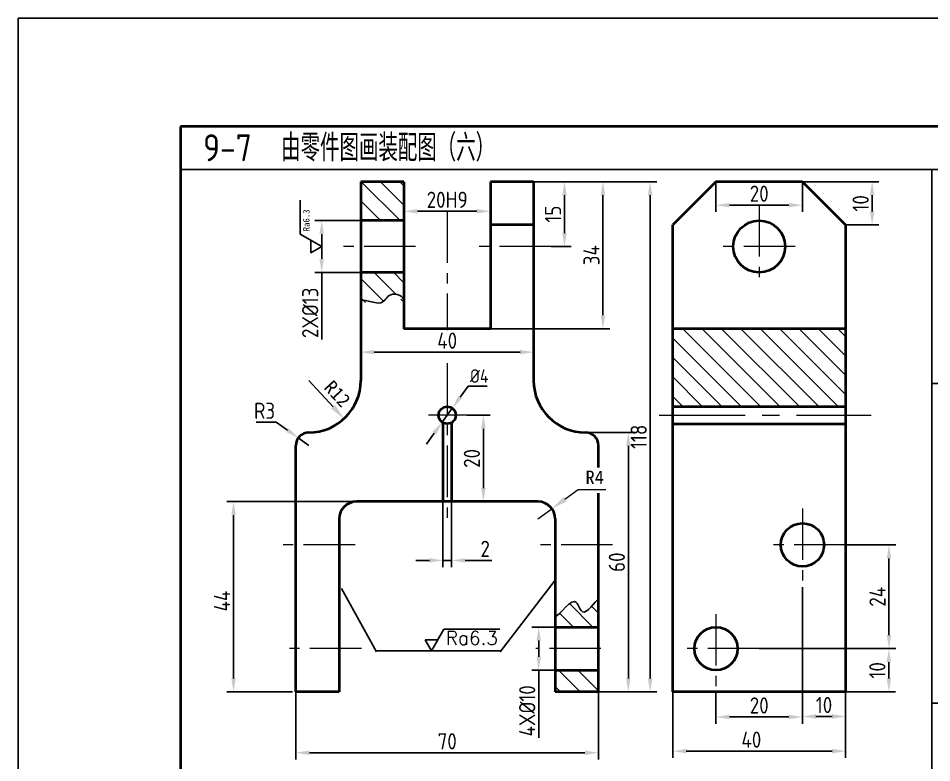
# Model space of a CAD drawing. Header units: millimetres. Extents: x 645 to 2308, y 762 to 2069.
# Drawn here: x 1936.5 to 2105.5, y 1601.1 to 1738.9 of the extents above; entities that cross this region are included whole.
import ezdxf
from ezdxf.enums import TextEntityAlignment as Align

# ---------------------------------------------------------------- set-up
doc = ezdxf.new("R2010")
doc.units = ezdxf.units.MM
doc.linetypes.add('CENTER', pattern=[50.8, 31.75, -6.35, 6.35, -6.35])
for name, color, linetype in [('尺寸标注', 250, 'Continuous'), ('文字', 7, 'Continuous'), ('细实线', 7, 'Continuous')]:
    doc.layers.add(name, color=color, linetype=linetype)
for name, color, linetype, lineweight in [('点划线', 7, 'CENTER', 15), ('点化线', 7, 'CENTER', 15), ('点画线', 7, 'CENTER', 15), ('粗实线', 7, 'Continuous', 40)]:
    doc.layers.add(name, color=color, linetype=linetype, lineweight=lineweight)
doc.styles.add('HZ', font='txt.shx', dxfattribs={"bigfont": 'gbcbig.shx'})
doc.styles.add('汉字', font='gbenor.shx', dxfattribs={"bigfont": 'gbcbig.shx'})
doc.dimstyles.new('222', dxfattribs={"dimtxt": 3, "dimasz": 2.5, "dimexe": 1.25, "dimexo": 0.625, "dimtad": 1, "dimtoh": 1, "dimdsep": 46, "dimtxsty": '汉字', "dimcen": 2.5, "dimadec": 0, "dimazin": 0, "dimtfac": 1, "dimtmove": 0, "dimatfit": 3, "dimfxl": 0, "dimarcsym": 0})
doc.dimstyles.new('ISO-25', dxfattribs={"dimtxt": 3, "dimasz": 2.5, "dimexe": 1.25, "dimexo": 0, "dimtad": 1, "dimdec": 0, "dimdsep": 46, "dimtxsty": '汉字', "dimcen": 2.5, "dimadec": 0, "dimazin": 0, "dimtfac": 1, "dimtdec": 0, "dimtmove": 0, "dimatfit": 3, "dimfxl": 0, "dimarcsym": 0})
doc.dimstyles.new('ISO-25$3', dxfattribs={"dimtxt": 3, "dimasz": 2.5, "dimexe": 1.25, "dimexo": 0, "dimtad": 1, "dimtoh": 1, "dimdec": 0, "dimdsep": 46, "dimtxsty": '汉字', "dimcen": 2.5, "dimadec": 0, "dimazin": 2, "dimtfac": 1, "dimtdec": 0, "dimtmove": 0, "dimatfit": 1, "dimldrblk": 'DOTSMALL', "dimfxl": 0, "dimarcsym": 0})
doc.dimstyles.new('ISO-25$4', dxfattribs={"dimtxt": 3, "dimasz": 2.5, "dimexe": 1.25, "dimexo": 0, "dimtad": 1, "dimtoh": 1, "dimdec": 0, "dimlfac": 1.25, "dimdsep": 46, "dimtxsty": '汉字', "dimcen": 2.5, "dimadec": 0, "dimazin": 2, "dimtfac": 1, "dimtdec": 0, "dimtmove": 0, "dimatfit": 1, "dimfxl": 0, "dimarcsym": 0})
doc.dimstyles.new('副本ISO-25$4', dxfattribs={"dimtxt": 2.5, "dimasz": 3, "dimexe": 1.25, "dimexo": 0, "dimgap": 1, "dimtad": 1, "dimtoh": 1, "dimdsep": 46, "dimtxsty": 'Standard', "dimcen": 0, "dimclrd": 256, "dimclre": 256, "dimclrt": 256, "dimadec": 0, "dimazin": 2, "dimtfac": 1, "dimtmove": 0, "dimatfit": 1, "dimfxl": 0, "dimlwd": -1, "dimlwe": -1, "dimarcsym": 0})
pattern_1 = [(135, (1963.456, 1482.8559), (-1.79605, -1.79605), [])]

# ---------------------------------------------------------------- blocks, each defined once
blk = doc.blocks.new('*D118')
at = {"layer": 'Defpoints', "color": 0, "transparency": 16777216}
for p in [(2007.85, 1703.15), (2023.85, 1703.15), (2023.85, 1703.15)]:
    blk.add_point(p, dxfattribs=at)
at = {"layer": '细实线', "color": 0, "lineweight": -2, "transparency": 16777216}
for p, q in [((2007.85, 1703.15), (2007.85, 1704.4)), ((2023.85, 1703.15), (2023.85, 1704.4)), ((2010.35, 1703.15), (2021.35, 1703.15))]:
    blk.add_line(p, q, dxfattribs=at)
at = {"layer": '细实线', "color": 0, "transparency": 16777216}
for points in [[(2010.35, 1703.56), (2010.35, 1702.73), (2007.85, 1703.15)], [(2021.35, 1703.56), (2021.35, 1702.73), (2023.85, 1703.15)]]:
    blk.add_solid(points, dxfattribs=at)
at = {"layer": '细实线', "color": 0, "transparency": 16777216, "insert": (2015.85, 1705.27), "char_height": 3, "attachment_point": 5, "style": '汉字'}
blk.add_mtext('20H9', dxfattribs=at)
blk = doc.blocks.new('*D119')
at = {"layer": 'Defpoints', "color": 0, "transparency": 16777216}
for p in [(1999.85, 1701.42), (1992.62, 1691.82), (1999.85, 1691.82)]:
    blk.add_point(p, dxfattribs=at)
at = {"layer": '细实线', "color": 0, "lineweight": -2, "transparency": 16777216}
for p, q in [((1999.85, 1701.42), (1991.37, 1701.42)), ((1992.62, 1698.92), (1992.62, 1694.32)), ((1999.85, 1691.82), (1991.37, 1691.82)), ((1992.62, 1691.82), (1992.62, 1679.4))]:
    blk.add_line(p, q, dxfattribs=at)
at = {"layer": '细实线', "color": 0, "transparency": 16777216}
for points in [[(1992.2, 1698.92), (1993.04, 1698.92), (1992.62, 1701.42)], [(1992.2, 1694.32), (1993.04, 1694.32), (1992.62, 1691.82)]]:
    blk.add_solid(points, dxfattribs=at)
at = {"layer": '细实线', "color": 0, "transparency": 16777216, "insert": (1990.49, 1684.36), "char_height": 3, "attachment_point": 5, "rotation": 90, "style": '汉字'}
blk.add_mtext('2X%%c13', dxfattribs=at)
blk = doc.blocks.new('*D97')
at = {"layer": 'Defpoints', "color": 0, "transparency": 16777216}
for p in [(2031.85, 1708.62), (2035.07, 1696.62), (2037.56, 1696.62)]:
    blk.add_point(p, dxfattribs=at)
at = {"layer": '细实线', "color": 0, "lineweight": -2, "transparency": 16777216}
for p, q in [((2031.85, 1708.62), (2038.81, 1708.62)), ((2037.56, 1706.12), (2037.56, 1699.12)), ((2035.07, 1696.62), (2038.81, 1696.62))]:
    blk.add_line(p, q, dxfattribs=at)
at = {"layer": '细实线', "color": 0, "transparency": 16777216}
for points in [[(2037.15, 1706.12), (2037.98, 1706.12), (2037.56, 1708.62)], [(2037.15, 1699.12), (2037.98, 1699.12), (2037.56, 1696.62)]]:
    blk.add_solid(points, dxfattribs=at)
at = {"layer": '细实线', "color": 0, "transparency": 16777216, "insert": (2035.44, 1702.62), "char_height": 3, "attachment_point": 5, "rotation": 90, "style": '汉字'}
blk.add_mtext('15', dxfattribs=at)
blk = doc.blocks.new('*D120')
at = {"layer": 'Defpoints', "color": 0, "transparency": 16777216}
for p in [(2023.85, 1708.62), (2044.68, 1708.62), (2023.85, 1681.42)]:
    blk.add_point(p, dxfattribs=at)
at = {"layer": '细实线', "color": 0, "lineweight": -2, "transparency": 16777216}
for p, q in [((2023.85, 1708.62), (2045.93, 1708.62)), ((2044.68, 1683.92), (2044.68, 1706.12)), ((2023.85, 1681.42), (2045.93, 1681.42))]:
    blk.add_line(p, q, dxfattribs=at)
at = {"layer": '细实线', "color": 0, "transparency": 16777216}
for points in [[(2044.26, 1706.12), (2045.09, 1706.12), (2044.68, 1708.62)], [(2044.26, 1683.92), (2045.09, 1683.92), (2044.68, 1681.42)]]:
    blk.add_solid(points, dxfattribs=at)
at = {"layer": '细实线', "color": 0, "transparency": 16777216, "insert": (2042.55, 1695.02), "char_height": 3, "attachment_point": 5, "rotation": 90, "style": '汉字'}
blk.add_mtext('34', dxfattribs=at)
blk = doc.blocks.new('*D121')
at = {"layer": 'Defpoints', "color": 0, "transparency": 16777216}
for p in [(1988.29, 1661.21), (1990.25, 1659.82)]:
    blk.add_point(p, dxfattribs=at)
at = {"layer": '细实线', "color": 0, "lineweight": -2, "transparency": 16777216}
for p, q in [((1984.22, 1664.12), (1980.49, 1664.12)), ((1986.26, 1662.67), (1984.22, 1664.12)), ((1990.25, 1659.82), (1988.29, 1661.21))]:
    blk.add_line(p, q, dxfattribs=at)
at = {"layer": '细实线', "color": 0, "transparency": 16777216}
blk.add_solid([(1986.5, 1663), (1986.01, 1662.33), (1988.29, 1661.21)], dxfattribs=at)
at = {"layer": '细实线', "color": 0, "transparency": 16777216, "insert": (1982.04, 1666.24), "char_height": 3, "attachment_point": 5, "style": '汉字'}
blk.add_mtext('R3', dxfattribs=at)
blk = doc.blocks.new('*D122')
at = {"layer": 'Defpoints', "color": 0, "transparency": 16777216}
for p in [(2016.78, 1666.72), (2014.91, 1664.12)]:
    blk.add_point(p, dxfattribs=at)
at = {"layer": '细实线', "color": 0, "lineweight": -2, "transparency": 16777216}
for p, q in [((2018.24, 1668.75), (2019.7, 1670.78)), ((2019.7, 1670.78), (2023.24, 1670.78)), ((2014.91, 1664.12), (2016.78, 1666.72)), ((2013.45, 1662.09), (2011.99, 1660.06))]:
    blk.add_line(p, q, dxfattribs=at)
at = {"layer": '细实线', "color": 0, "transparency": 16777216}
for points in [[(2017.9, 1668.99), (2018.58, 1668.51), (2016.78, 1666.72)], [(2013.11, 1662.34), (2013.79, 1661.85), (2014.91, 1664.12)]]:
    blk.add_solid(points, dxfattribs=at)
at = {"layer": '细实线', "color": 0, "transparency": 16777216, "insert": (2021.78, 1672.66), "char_height": 2.5, "attachment_point": 5, "style": '汉字'}
blk.add_mtext('%%c4', dxfattribs=at)
blk = doc.blocks.new('_DotSmall')
at = {"color": 0, "linetype": 'ByBlock', "const_width": 0.5}
blk.add_lwpolyline([(-0.0625, 0, 1), (0.0625, 0, 1)], format="xyb", close=True, dxfattribs=at)
blk = doc.blocks.new('*D123')
at = {"layer": 'Defpoints', "color": 0, "transparency": 16777216}
for p in [(2019.48, 1665.42), (2019.48, 1649.42), (2022.55, 1649.42)]:
    blk.add_point(p, dxfattribs=at)
at = {"layer": '细实线', "color": 0, "lineweight": -2, "transparency": 16777216}
for p, q in [((2019.48, 1665.42), (2023.8, 1665.42)), ((2022.55, 1662.92), (2022.55, 1651.92)), ((2019.48, 1649.42), (2023.8, 1649.42))]:
    blk.add_line(p, q, dxfattribs=at)
at = {"layer": '细实线', "color": 0, "transparency": 16777216}
for points in [[(2022.13, 1662.92), (2022.96, 1662.92), (2022.55, 1665.42)], [(2022.13, 1651.92), (2022.96, 1651.92), (2022.55, 1649.42)]]:
    blk.add_solid(points, dxfattribs=at)
at = {"layer": '细实线', "color": 0, "transparency": 16777216, "insert": (2020.42, 1657.42), "char_height": 3, "attachment_point": 5, "rotation": 90, "style": '汉字'}
blk.add_mtext('20', dxfattribs=at)
blk = doc.blocks.new('*D124')
at = {"layer": 'Defpoints', "color": 0, "transparency": 16777216}
for p in [(2043.1, 1708.62), (2043.85, 1614.22), (2053.41, 1614.22)]:
    blk.add_point(p, dxfattribs=at)
at = {"layer": '细实线', "color": 0, "lineweight": -2, "transparency": 16777216}
for p, q in [((2043.1, 1708.62), (2054.66, 1708.62)), ((2053.41, 1706.12), (2053.41, 1616.72)), ((2043.85, 1614.22), (2054.66, 1614.22))]:
    blk.add_line(p, q, dxfattribs=at)
at = {"layer": '细实线', "color": 0, "transparency": 16777216}
for points in [[(2052.99, 1706.12), (2053.83, 1706.12), (2053.41, 1708.62)], [(2052.99, 1616.72), (2053.83, 1616.72), (2053.41, 1614.22)]]:
    blk.add_solid(points, dxfattribs=at)
at = {"layer": '细实线', "color": 0, "transparency": 16777216, "insert": (2051.29, 1661.42), "char_height": 3, "attachment_point": 5, "rotation": 90, "style": '汉字'}
blk.add_mtext('118', dxfattribs=at)
blk = doc.blocks.new('*D125')
at = {"layer": 'Defpoints', "color": 0, "transparency": 16777216}
for p in [(2041.45, 1662.22), (2041.45, 1614.22), (2049.38, 1614.22)]:
    blk.add_point(p, dxfattribs=at)
at = {"layer": '细实线', "color": 0, "lineweight": -2, "transparency": 16777216}
for p, q in [((2041.45, 1662.22), (2050.63, 1662.22)), ((2049.38, 1659.72), (2049.38, 1616.72)), ((2041.45, 1614.22), (2050.63, 1614.22))]:
    blk.add_line(p, q, dxfattribs=at)
at = {"layer": '细实线', "color": 0, "transparency": 16777216}
for points in [[(2048.96, 1659.72), (2049.79, 1659.72), (2049.38, 1662.22)], [(2048.96, 1616.72), (2049.79, 1616.72), (2049.38, 1614.22)]]:
    blk.add_solid(points, dxfattribs=at)
at = {"layer": '细实线', "color": 0, "transparency": 16777216, "insert": (2047.25, 1638.22), "char_height": 3, "attachment_point": 5, "rotation": 90, "style": '汉字'}
blk.add_mtext('60', dxfattribs=at)
blk = doc.blocks.new('*D126')
at = {"layer": 'Defpoints', "color": 0, "transparency": 16777216}
for p in [(1987.85, 1614.22), (2043.85, 1614.22), (2043.85, 1602.96)]:
    blk.add_point(p, dxfattribs=at)
at = {"layer": '细实线', "color": 0, "lineweight": -2, "transparency": 16777216}
for p, q in [((1987.85, 1614.22), (1987.85, 1601.71)), ((2043.85, 1614.22), (2043.85, 1601.71)), ((1990.35, 1602.96), (2041.35, 1602.96))]:
    blk.add_line(p, q, dxfattribs=at)
at = {"layer": '细实线', "color": 0, "transparency": 16777216}
for points in [[(1990.35, 1603.38), (1990.35, 1602.54), (1987.85, 1602.96)], [(2041.35, 1603.38), (2041.35, 1602.54), (2043.85, 1602.96)]]:
    blk.add_solid(points, dxfattribs=at)
at = {"layer": '细实线', "color": 0, "transparency": 16777216, "insert": (2015.85, 1605.08), "char_height": 3, "attachment_point": 5, "style": '汉字'}
blk.add_mtext('70', dxfattribs=at)
blk = doc.blocks.new('*D127')
at = {"layer": 'Defpoints', "color": 0, "transparency": 16777216}
for p in [(2015.05, 1649.42), (2016.65, 1649.42), (2016.65, 1638.55)]:
    blk.add_point(p, dxfattribs=at)
at = {"layer": '细实线', "color": 0, "lineweight": -2, "transparency": 16777216}
for p, q in [((2015.05, 1649.42), (2015.05, 1637.3)), ((2016.65, 1649.42), (2016.65, 1637.3)), ((2012.55, 1638.55), (2010.05, 1638.55)), ((2015.05, 1638.55), (2016.65, 1638.55)), ((2019.15, 1638.55), (2024.11, 1638.55))]:
    blk.add_line(p, q, dxfattribs=at)
at = {"layer": '细实线', "color": 0, "transparency": 16777216}
for points in [[(2012.55, 1638.97), (2012.55, 1638.14), (2015.05, 1638.55)], [(2019.15, 1638.97), (2019.15, 1638.14), (2016.65, 1638.55)]]:
    blk.add_solid(points, dxfattribs=at)
at = {"layer": '细实线', "color": 0, "transparency": 16777216, "insert": (2022.88, 1640.68), "char_height": 3, "attachment_point": 5, "style": '汉字'}
blk.add_mtext('2', dxfattribs=at)
blk = doc.blocks.new('*D128')
at = {"layer": 'Defpoints', "color": 0, "transparency": 16777216}
for p in [(2065.6, 1708.62), (2081.6, 1708.62), (2081.6, 1704.28)]:
    blk.add_point(p, dxfattribs=at)
at = {"layer": '细实线', "color": 0, "lineweight": -2, "transparency": 16777216}
for p, q in [((2065.6, 1708.62), (2065.6, 1703.03)), ((2081.6, 1708.62), (2081.6, 1703.03)), ((2068.1, 1704.28), (2079.1, 1704.28))]:
    blk.add_line(p, q, dxfattribs=at)
at = {"layer": '细实线', "color": 0, "transparency": 16777216}
for points in [[(2068.1, 1704.69), (2068.1, 1703.86), (2065.6, 1704.28)], [(2079.1, 1704.69), (2079.1, 1703.86), (2081.6, 1704.28)]]:
    blk.add_solid(points, dxfattribs=at)
at = {"layer": '细实线', "color": 0, "transparency": 16777216, "insert": (2073.6, 1706.4), "char_height": 3, "attachment_point": 5, "style": '汉字'}
blk.add_mtext('20', dxfattribs=at)
blk = doc.blocks.new('*D129')
at = {"layer": 'Defpoints', "color": 0, "transparency": 16777216}
for p in [(2081.6, 1708.62), (2094.5, 1708.62), (2089.6, 1700.62)]:
    blk.add_point(p, dxfattribs=at)
at = {"layer": '细实线', "color": 0, "lineweight": -2, "transparency": 16777216}
for p, q in [((2081.6, 1708.62), (2095.75, 1708.62)), ((2094.5, 1703.12), (2094.5, 1706.12)), ((2089.6, 1700.62), (2095.75, 1700.62))]:
    blk.add_line(p, q, dxfattribs=at)
at = {"layer": '细实线', "color": 0, "transparency": 16777216}
for points in [[(2094.09, 1706.12), (2094.92, 1706.12), (2094.5, 1708.62)], [(2094.09, 1703.12), (2094.92, 1703.12), (2094.5, 1700.62)]]:
    blk.add_solid(points, dxfattribs=at)
at = {"layer": '细实线', "color": 0, "transparency": 16777216, "insert": (2092.38, 1704.62), "char_height": 3, "attachment_point": 5, "rotation": 90, "style": '汉字'}
blk.add_mtext('10', dxfattribs=at)
blk = doc.blocks.new('*D130')
at = {"layer": 'Defpoints', "color": 0, "transparency": 16777216}
for p in [(2073.6, 1622.22), (2097.6, 1622.22), (2089.6, 1614.22)]:
    blk.add_point(p, dxfattribs=at)
at = {"layer": '细实线', "color": 0, "lineweight": -2, "transparency": 16777216}
for p, q in [((2073.6, 1622.22), (2098.85, 1622.22)), ((2097.6, 1616.72), (2097.6, 1619.72)), ((2089.6, 1614.22), (2098.85, 1614.22))]:
    blk.add_line(p, q, dxfattribs=at)
at = {"layer": '细实线', "color": 0, "transparency": 16777216}
for points in [[(2097.18, 1619.72), (2098.01, 1619.72), (2097.6, 1622.22)], [(2097.18, 1616.72), (2098.01, 1616.72), (2097.6, 1614.22)]]:
    blk.add_solid(points, dxfattribs=at)
at = {"layer": '细实线', "color": 0, "transparency": 16777216, "insert": (2095.47, 1618.22), "char_height": 3, "attachment_point": 5, "rotation": 90, "style": '汉字'}
blk.add_mtext('10', dxfattribs=at)
blk = doc.blocks.new('*D131')
at = {"layer": 'Defpoints', "color": 0, "transparency": 16777216}
for p in [(2089.6, 1641.42), (2097.62, 1641.42), (2089.6, 1622.22)]:
    blk.add_point(p, dxfattribs=at)
at = {"layer": '细实线', "color": 0, "lineweight": -2, "transparency": 16777216}
for p, q in [((2089.6, 1641.42), (2098.87, 1641.42)), ((2097.62, 1624.72), (2097.62, 1638.92)), ((2089.6, 1622.22), (2098.87, 1622.22))]:
    blk.add_line(p, q, dxfattribs=at)
at = {"layer": '细实线', "color": 0, "transparency": 16777216}
for points in [[(2097.21, 1638.92), (2098.04, 1638.92), (2097.62, 1641.42)], [(2097.21, 1624.72), (2098.04, 1624.72), (2097.62, 1622.22)]]:
    blk.add_solid(points, dxfattribs=at)
at = {"layer": '细实线', "color": 0, "transparency": 16777216, "insert": (2095.5, 1631.82), "char_height": 3, "attachment_point": 5, "rotation": 90, "style": '汉字'}
blk.add_mtext('24', dxfattribs=at)
blk = doc.blocks.new('*D132')
at = {"layer": 'Defpoints', "color": 0, "transparency": 16777216}
for p in [(2081.6, 1633.57), (2089.6, 1614.22), (2081.6, 1609.68)]:
    blk.add_point(p, dxfattribs=at)
at = {"layer": '细实线', "color": 0, "lineweight": -2, "transparency": 16777216}
for p, q in [((2081.6, 1633.57), (2081.6, 1608.43)), ((2089.6, 1614.22), (2089.6, 1608.43)), ((2087.1, 1609.68), (2084.1, 1609.68))]:
    blk.add_line(p, q, dxfattribs=at)
at = {"layer": '细实线', "color": 0, "transparency": 16777216}
for points in [[(2084.1, 1610.09), (2084.1, 1609.26), (2081.6, 1609.68)], [(2087.1, 1610.09), (2087.1, 1609.26), (2089.6, 1609.68)]]:
    blk.add_solid(points, dxfattribs=at)
at = {"layer": '细实线', "color": 0, "transparency": 16777216, "insert": (2085.6, 1611.8), "char_height": 3, "attachment_point": 5, "style": '汉字'}
blk.add_mtext('10', dxfattribs=at)
blk = doc.blocks.new('*D133')
at = {"layer": 'Defpoints', "color": 0, "transparency": 16777216}
for p in [(2065.6, 1614.22), (2081.6, 1614.22), (2065.6, 1609.58)]:
    blk.add_point(p, dxfattribs=at)
at = {"layer": '细实线', "color": 0, "lineweight": -2, "transparency": 16777216}
for p, q in [((2065.6, 1614.22), (2065.6, 1608.33)), ((2081.6, 1614.22), (2081.6, 1608.33)), ((2079.1, 1609.58), (2068.1, 1609.58))]:
    blk.add_line(p, q, dxfattribs=at)
at = {"layer": '细实线', "color": 0, "transparency": 16777216}
for points in [[(2068.1, 1610), (2068.1, 1609.17), (2065.6, 1609.58)], [(2079.1, 1610), (2079.1, 1609.17), (2081.6, 1609.58)]]:
    blk.add_solid(points, dxfattribs=at)
at = {"layer": '细实线', "color": 0, "transparency": 16777216, "insert": (2073.6, 1611.71), "char_height": 3, "attachment_point": 5, "style": '汉字'}
blk.add_mtext('20', dxfattribs=at)
blk = doc.blocks.new('*D134')
at = {"layer": 'Defpoints', "color": 0, "transparency": 16777216}
for p in [(2057.6, 1614.22), (2089.6, 1614.22), (2089.6, 1603.26)]:
    blk.add_point(p, dxfattribs=at)
at = {"layer": '细实线', "color": 0, "lineweight": -2, "transparency": 16777216}
for p, q in [((2057.6, 1614.22), (2057.6, 1602.01)), ((2089.6, 1614.22), (2089.6, 1602.01)), ((2060.1, 1603.26), (2087.1, 1603.26))]:
    blk.add_line(p, q, dxfattribs=at)
at = {"layer": '细实线', "color": 0, "transparency": 16777216}
for points in [[(2060.1, 1603.68), (2060.1, 1602.84), (2057.6, 1603.26)], [(2087.1, 1603.68), (2087.1, 1602.84), (2089.6, 1603.26)]]:
    blk.add_solid(points, dxfattribs=at)
at = {"layer": '细实线', "color": 0, "transparency": 16777216, "insert": (2072.15, 1605.39), "char_height": 3, "attachment_point": 5, "style": '汉字'}
blk.add_mtext('40', dxfattribs=at)
blk = doc.blocks.new('粗糙度+')
at = {"layer": '细实线'}
for p, q in [((0, 0), (5.77, 10)), ((5.77, 10), (13.35, 10)), ((13.35, 10), (21.47, 10)), ((-2.89, 5), (2.89, 5)), ((0, 0), (-2.89, 5))]:
    blk.add_line(p, q, dxfattribs=at)
blk.add_attdef('RA', text='', height=3, dxfattribs=at).set_placement((17.18, 5.63), align=Align.RIGHT)
blk = doc.blocks.new('*D115')
at = {"layer": 'Defpoints', "color": 0, "transparency": 16777216}
for p in [(2035.85, 1626.22), (2032.78, 1618.22), (2035.85, 1618.22)]:
    blk.add_point(p, dxfattribs=at)
at = {"layer": '细实线', "color": 0, "lineweight": -2, "transparency": 16777216}
for p, q in [((2035.85, 1626.22), (2031.53, 1626.22)), ((2032.78, 1623.72), (2032.78, 1620.72)), ((2035.85, 1618.22), (2031.53, 1618.22)), ((2032.78, 1618.22), (2032.78, 1605.72))]:
    blk.add_line(p, q, dxfattribs=at)
at = {"layer": '细实线', "color": 0, "transparency": 16777216}
for points in [[(2032.37, 1623.72), (2033.2, 1623.72), (2032.78, 1626.22)], [(2032.37, 1620.72), (2033.2, 1620.72), (2032.78, 1618.22)]]:
    blk.add_solid(points, dxfattribs=at)
at = {"layer": '细实线', "color": 0, "transparency": 16777216, "insert": (2030.66, 1610.72), "char_height": 3, "attachment_point": 5, "rotation": 90, "style": '汉字'}
blk.add_mtext('4X%%c10', dxfattribs=at)
blk = doc.blocks.new('*D116')
at = {"layer": 'Defpoints', "color": 0, "transparency": 16777216}
for p in [(1999.05, 1649.42), (1976.3, 1614.22), (1987.85, 1614.22)]:
    blk.add_point(p, dxfattribs=at)
at = {"layer": '细实线', "color": 0, "lineweight": -2, "transparency": 16777216}
for p, q in [((1998.42, 1649.42), (1975.05, 1649.42)), ((1976.3, 1646.92), (1976.3, 1616.72)), ((1987.22, 1614.22), (1975.05, 1614.22))]:
    blk.add_line(p, q, dxfattribs=at)
at = {"layer": '细实线', "color": 0, "transparency": 16777216}
for points in [[(1975.89, 1646.92), (1976.72, 1646.92), (1976.3, 1649.42)], [(1975.89, 1616.72), (1976.72, 1616.72), (1976.3, 1614.22)]]:
    blk.add_solid(points, dxfattribs=at)
at = {"layer": '细实线', "color": 0, "transparency": 16777216, "insert": (1974.18, 1631.03), "char_height": 3, "attachment_point": 5, "rotation": 90, "style": '汉字'}
blk.add_mtext('44', dxfattribs=at)
blk = doc.blocks.new('*D117')
at = {"layer": 'Defpoints', "color": 0, "transparency": 16777216}
for p in [(1999.85, 1686.21), (2031.85, 1686.21), (2031.85, 1677.08)]:
    blk.add_point(p, dxfattribs=at)
at = {"layer": '细实线', "color": 0, "lineweight": -2, "transparency": 16777216}
for p, q in [((1999.85, 1685.58), (1999.85, 1675.83)), ((2031.85, 1685.58), (2031.85, 1675.83)), ((2002.35, 1677.08), (2029.35, 1677.08))]:
    blk.add_line(p, q, dxfattribs=at)
at = {"layer": '细实线', "color": 0, "transparency": 16777216}
for points in [[(2002.35, 1677.5), (2002.35, 1676.67), (1999.85, 1677.08)], [(2029.35, 1677.5), (2029.35, 1676.67), (2031.85, 1677.08)]]:
    blk.add_solid(points, dxfattribs=at)
at = {"layer": '细实线', "color": 0, "transparency": 16777216, "insert": (2015.85, 1679.21), "char_height": 3, "attachment_point": 5, "style": '汉字'}
blk.add_mtext('40', dxfattribs=at)
blk = doc.blocks.new('*D187')
at = {"layer": 'Defpoints', "color": 0, "transparency": 16777216}
for p in [(1990.25, 1671.82), (1996.75, 1664.76)]:
    blk.add_point(p, dxfattribs=at)
at = {"layer": '点划线', "transparency": 16777216}
blk.add_line((1990.25, 1671.82), (1994.72, 1666.97), dxfattribs=at)
blk.add_solid([(1995.08, 1667.3), (1994.35, 1666.63), (1996.75, 1664.76)], dxfattribs=at)
at = {"layer": '点划线', "transparency": 16777216, "insert": (1995.53, 1669.4), "char_height": 2.5, "attachment_point": 5, "rotation": 312.6355}
blk.add_mtext('R12', dxfattribs=at)
blk = doc.blocks.new('*D188')
at = {"layer": 'Defpoints', "color": 0, "transparency": 16777216}
for p in [(2035.23, 1648.11), (2032.65, 1646.22)]:
    blk.add_point(p, dxfattribs=at)
at = {"layer": '点划线', "transparency": 16777216}
for p, q in [((2037.65, 1649.88), (2040.07, 1651.66)), ((2040.07, 1651.66), (2045.23, 1651.66)), ((2032.65, 1646.22), (2035.23, 1648.11))]:
    blk.add_line(p, q, dxfattribs=at)
blk.add_solid([(2037.35, 1650.29), (2037.94, 1649.48), (2035.23, 1648.11)], dxfattribs=at)
at = {"layer": '点划线', "transparency": 16777216, "insert": (2043.15, 1653.91), "char_height": 2.5, "attachment_point": 5}
blk.add_mtext('R4', dxfattribs=at)

msp = doc.modelspace()

# ---------------------------------------------------------------- hatches: boundary and pattern name
at = {"layer": '细实线'}
h = msp.add_hatch(dxfattribs=at)
h.set_pattern_fill('ANSI31', color=256, scale=0.8, angle=90, style=0)
h.set_pattern_definition(pattern_1)
edge = h.paths.add_edge_path()
edge.add_line((2043.8456, 1626.2212), (2043.8456, 1630.9348))
edge.add_spline(control_points=[(2043.8456, 1630.9347), (2043.8456, 1630.9347), (2043.8456, 1630.9348), (2043.8456, 1630.9348)], knot_values=[12.77583851, 12.77583851, 12.77583851, 12.77583851, 12.77584457, 12.77584457, 12.77584457, 12.77584457], degree=3, periodic=0)
edge.add_spline(control_points=[(2043.8456, 1630.9348), (2043.8456, 1632.0342), (2040.7699, 1626.6845), (2039.6561, 1633.7289), (2035.8456, 1627.0849), (2035.8456, 1628.5175)], knot_values=[0.00001207, 0.00001207, 0.00001207, 0.00001207, 4.1228828, 7.40379821, 12.77583851, 12.77583851, 12.77583851, 12.77583851], degree=3, periodic=0)
edge.add_line((2035.8456, 1628.1645), (2035.8456, 1626.2212))
edge.add_line((2035.8456, 1626.2212), (2043.8456, 1626.2212))
h.paths.add_polyline_path([(2043.8456, 1614.2212), (2043.8456, 1618.2212), (2035.8456, 1618.2212), (2035.8456, 1614.2212)])
edge = h.paths.add_edge_path()
edge.add_line((1999.8456, 1691.8212), (1999.8456, 1686.5678))
edge.add_spline(control_points=[(2007.8456, 1686.5776), (2007.8456, 1687.4769), (2004.9178, 1688.5295), (2003.9181, 1684.8701), (1999.8456, 1687.4445), (1999.8456, 1686.2061)], knot_values=[0, 0, 0, 0, 3.37224918, 6.32711932, 10.97128978, 10.97128978, 10.97128978, 10.97128978], degree=3, periodic=0)
edge.add_line((2007.8456, 1686.951), (2007.8456, 1691.8212))
edge.add_line((2007.8456, 1691.8212), (1999.8456, 1691.8212))
h.paths.add_polyline_path([(1999.8456, 1708.6212), (1999.8456, 1701.4212), (2007.8456, 1701.4212), (2007.8456, 1708.6212)])
h = msp.add_hatch(dxfattribs=at)
h.set_pattern_fill('ANSI31', color=256, scale=0.8, angle=90, style=0)
h.set_pattern_definition(pattern_1)
h.paths.add_polyline_path([(2089.5989, 1667.0212), (2089.5989, 1681.4212), (2057.5989, 1681.4212), (2057.5989, 1667.0212)])

# ---------------------------------------------------------------- linework, layer by layer
at = {"layer": '点化线', "ltscale": 0.3}
for p, q in [((2015.8456, 1703.145), (2015.8456, 1681.1317)), ((2073.5989, 1704.2766), (2073.5989, 1689.9452)), ((2010.0062, 1696.6212), (1995.7529, 1696.6212)), ((2035.0711, 1696.6212), (2020.2987, 1696.6212)), ((2080.2663, 1696.6212), (2066.8999, 1696.6212)), ((2015.8456, 1675.0299), (2015.8456, 1645.4326)), ((2081.5989, 1648.1543), (2081.5989, 1633.5738)), ((1998.7984, 1641.4212), (1984.1277, 1641.4212)), ((2046.4387, 1641.4212), (2032.689, 1641.4212)), ((2089.5989, 1641.4212), (2075.1311, 1641.4212)), ((2065.5989, 1628.6019), (2065.5989, 1614.2212)), ((1999.9662, 1622.2212), (1984.7851, 1622.2212)), ((2044.3004, 1622.2212), (2032.2747, 1622.2212)), ((2073.5989, 1622.2212), (2059.499, 1622.2212))]:
    msp.add_line(p, q, dxfattribs=at)
at = {"layer": '点画线'}
msp.add_line((2019.4753, 1665.4212), (2012.4121, 1665.4212), dxfattribs=at)
at = {"layer": '点画线', "ltscale": 0.5}
msp.add_line((2055.1057, 1665.4212), (2094.3216, 1665.4212), dxfattribs=at)
at = {"layer": '粗实线', "color": 7}
for p, q in [((2291.456, 1718.8559), (1966.456, 1718.8559)), ((1966.456, 1718.8559), (1966.456, 1490.8559))]:
    msp.add_line(p, q, dxfattribs=at)
at = {"layer": '粗实线'}
for p, q in [((2007.8456, 1708.6212), (1999.8456, 1708.6212)), ((1999.8456, 1708.6212), (1999.8456, 1671.8212)), ((2007.8456, 1708.6212), (2007.8456, 1681.4212)), ((2031.8456, 1708.6212), (2023.8456, 1708.6212)), ((2023.8456, 1708.6212), (2023.8456, 1681.4212)), ((2031.8456, 1708.6212), (2031.8456, 1671.8212)), ((2065.5989, 1708.6212), (2057.5989, 1700.6212)), ((2081.5989, 1708.6212), (2065.5989, 1708.6212)), ((2081.5989, 1708.6212), (2089.5989, 1700.6212)), ((2007.8456, 1701.4212), (1999.8456, 1701.4212)), ((2031.8456, 1700.6212), (2023.8456, 1700.6212)), ((2057.5989, 1614.2212), (2057.5989, 1700.6212)), ((2089.5989, 1700.6212), (2089.5989, 1614.2212)), ((2007.8456, 1691.8212), (1999.8456, 1691.8212)), ((2023.8456, 1681.4212), (2007.8456, 1681.4212)), ((2089.5989, 1681.4212), (2057.5989, 1681.4212)), ((2057.5989, 1667.0212), (2089.5989, 1667.0212)), ((2015.0456, 1664.0356), (2015.0456, 1649.4212)), ((2016.6456, 1664.0356), (2016.6456, 1649.4212)), ((2057.5989, 1663.8212), (2089.5989, 1663.8212)), ((1990.2456, 1662.2212), (1990.2456, 1662.2212)), ((2041.4456, 1662.2212), (2041.4456, 1662.2212)), ((1987.8456, 1614.2212), (1987.8456, 1659.8212)), ((2043.8456, 1655.7573), (2043.8456, 1659.8212)), ((2043.8456, 1614.2212), (2043.8456, 1650.9781)), ((2032.6456, 1649.4212), (1999.0456, 1649.4212)), ((1995.8456, 1646.2212), (1995.8456, 1614.2212)), ((2035.8456, 1646.2212), (2035.8456, 1614.2212)), ((2035.8456, 1626.2212), (2043.8456, 1626.2212)), ((2035.8456, 1618.2212), (2043.8456, 1618.2212)), ((1995.8456, 1614.2212), (1987.8456, 1614.2212)), ((2043.8456, 1614.2212), (2035.8456, 1614.2212)), ((2089.5989, 1614.2212), (2057.5989, 1614.2212))]:
    msp.add_line(p, q, dxfattribs=at)
for centre, radius in [((2073.5989, 1696.6212), 4.8), ((2015.8456, 1665.4212), 1.6), ((2081.5989, 1641.4212), 4), ((2065.5989, 1622.2212), 4)]:
    msp.add_circle(centre, radius, dxfattribs=at)
for centre, radius, start, end in [((1990.2456, 1671.8212), 9.6, 270, 0), ((2041.4456, 1671.8212), 9.6, 180, 270), ((1990.2456, 1659.8212), 2.4, 90, 180), ((2041.4456, 1659.8212), 2.4, 0, 90), ((1999.0456, 1646.2212), 3.2, 90, 180), ((2032.6456, 1646.2212), 3.2, 0, 90)]:
    msp.add_arc(centre, radius, start, end, dxfattribs=at)
at = {"layer": '细实线', "color": 7}
for p, q in [((2308.456, 1738.8559), (1936.456, 1738.8559)), ((1936.456, 1738.8559), (1936.456, 1473.8559)), ((1966.456, 1710.8559), (2291.456, 1710.8559))]:
    msp.add_line(p, q, dxfattribs=at)
at = {"layer": '细实线'}
for p, q in [((2105.5292, 1710.8559), (2105.5292, 1490.8559)), ((1992.6194, 1682.5218), (1992.6194, 1691.8212)), ((2105.5292, 1671.2931), (2199.5105, 1671.2931)), ((1996.2824, 1633.3394), (2002.7835, 1621.6496)), ((2025.6672, 1621.6496), (2035.8088, 1634.898)), ((2012.924, 1621.8326), (2015.2334, 1625.8326)), ((2015.2334, 1625.8326), (2018.2632, 1625.8326)), ((2018.2632, 1625.8326), (2025.6115, 1625.8326)), ((2011.7693, 1623.8326), (2014.0787, 1623.8326)), ((2012.924, 1621.8326), (2011.7693, 1623.8326)), ((2002.6625, 1621.8249), (2025.8014, 1621.8249)), ((2105.5292, 1612.1561), (2291.456, 1612.1561))]:
    msp.add_line(p, q, dxfattribs=at)
for points in [[(1997.5218, 1631.1108), (1996.2824, 1633.3394)], [(2034.0236, 1632.5659), (2035.8088, 1634.898)]]:
    msp.add_lwpolyline(points, dxfattribs=at)
at = {"layer": '细实线', "end_tangent": (0, -1)}
for points, start_tangent in [([(1999.8456, 1686.2061), (2003.561, 1686.2061), (2005.3926, 1687.7004), (2007.8456, 1686.5776)], (0, 1)), ([(2035.8456, 1628.5175), (2039.399, 1630.9347), (2041.1737, 1629.0009), (2043.8456, 1630.9347)], (0, -1))]:
    msp.add_spline(points, degree=3, dxfattribs=dict(at, start_tangent=start_tangent))

# ---------------------------------------------------------------- block references
at = {"layer": '细实线', "xscale": 0.4000000000000909, "yscale": 0.4000000000000909, "zscale": 0.4000000000000909, "rotation": 90}
msp.add_blockref('粗糙度+', (1992.6194, 1696.6326), dxfattribs=at).add_auto_attribs({'RA': 'Ra6.3'})

# ---------------------------------------------------------------- texts
at = {"layer": '尺寸标注', "insert": (2015.5928, 1625.4455), "char_height": 2.5, "attachment_point": 1, "style": 'HZ'}
msp.add_mtext_dynamic_manual_height_columns('Ra6.3', width=8.143275, gutter_width=12.5, heights=[0], dxfattribs=at)
at = {"layer": '文字', "color": 7, "insert": (1967.956, 1714.8559), "char_height": 5, "width": 313.5, "attachment_point": 4, "style": '汉字'}
msp.add_mtext(' 9-7  由零件图画装配图（六）', dxfattribs=at)

# ---------------------------------------------------------------- dimensions: what is measured, and where the dimension line sits
at = {"layer": '点划线'}
for center, mpoint, text, picture, middle in [((1990.2456, 1671.8212), (1996.748, 1664.7587), 'R12', '*D187', (1993.8785, 1667.8754)), ((2032.6456, 1646.2212), (2035.2272, 1648.1122), 'R4', '*D188', (2043.1509, 1651.6576))]:
    dim = msp.add_radius_dim(center=center, mpoint=mpoint, text=text, dimstyle='副本ISO-25$4', dxfattribs=at)
    dim.commit()
    dim.dimension.update_dxf_attribs({"geometry": picture, "text_midpoint": middle, "dimtype": 164})
at = {"layer": '细实线'}
for base, p1, p2, text, dimstyle, picture, middle in [((2044.6764, 1708.6212), (2023.8456, 1681.4212), (2023.8456, 1708.6212), '34', 'ISO-25', '*D120', (2044.6764, 1695.0212)), ((2022.5479, 1649.4212), (2019.4753, 1665.4212), (2019.4753, 1649.4212), '20', 'ISO-25', '*D123', (2022.5479, 1657.4212)), ((1976.3046, 1614.2212), (1999.0456, 1649.4212), (1987.8456, 1614.2212), '44', '222', '*D116', (1976.3046, 1631.0322))]:
    dim = msp.add_linear_dim(base=base, p1=p1, p2=p2, angle=90, text=text, dimstyle=dimstyle, dxfattribs=at)
    dim.commit()
    dim.dimension.update_dxf_attribs({"geometry": picture, "text_midpoint": middle, "dimtype": 160})
for base, p1, p2, text, picture, middle in [((2037.5617, 1696.6212), (2031.8456, 1708.6212), (2035.0711, 1696.6212), '15', '*D97', (2035.4367, 1702.6212)), ((2053.4109, 1614.2212), (2043.1032, 1708.6212), (2043.8456, 1614.2212), '118', '*D124', (2051.2859, 1661.4212)), ((2094.5043, 1708.6212), (2089.5989, 1700.6212), (2081.5989, 1708.6212), '10', '*D129', (2092.3793, 1704.6212)), ((1992.6194, 1691.8212), (1999.8456, 1701.4212), (1999.8456, 1691.8212), '2X%%c13', '*D119', (1990.4944, 1684.3627)), ((2049.3783, 1614.2212), (2041.4456, 1662.2212), (2041.4456, 1614.2212), '60', '*D125', (2047.2533, 1638.2212)), ((2097.6238, 1641.4212), (2089.5989, 1622.2212), (2089.5989, 1641.4212), '24', '*D131', (2095.4988, 1631.8212)), ((2032.7833, 1618.2212), (2035.8456, 1626.2212), (2035.8456, 1618.2212), '4X%%c10', '*D115', (2030.6583, 1610.7203)), ((2097.5983, 1622.2212), (2089.5989, 1614.2212), (2073.5989, 1622.2212), '10', '*D130', (2095.4733, 1618.2212))]:
    dim = msp.add_linear_dim(base=base, p1=p1, p2=p2, angle=90, text=text, dimstyle='ISO-25', dxfattribs=at)
    dim.commit()
    dim.dimension.update_dxf_attribs({"geometry": picture, "text_midpoint": middle})
for base, p1, p2, text, picture, middle in [((2081.5989, 1704.2766), (2065.5989, 1708.6212), (2081.5989, 1708.6212), '20', '*D128', (2073.5989, 1706.4016)), ((2023.8456, 1703.145), (2007.8456, 1703.145), (2023.8456, 1703.145), '20H9', '*D118', (2015.8456, 1705.27)), ((2016.6456, 1638.5546), (2015.0456, 1649.4212), (2016.6456, 1649.4212), '2', '*D127', (2022.8774, 1640.6796)), ((2081.5989, 1609.6768), (2089.5989, 1614.2212), (2081.5989, 1633.5738), '10', '*D132', (2085.5989, 1611.8018))]:
    dim = msp.add_linear_dim(base=base, p1=p1, p2=p2, text=text, dimstyle='ISO-25', dxfattribs=at)
    dim.commit()
    dim.dimension.update_dxf_attribs({"geometry": picture, "text_midpoint": middle})
for base, p1, p2, text, dimstyle, picture, middle in [((2031.8456, 1677.0818), (1999.8456, 1686.2061), (2031.8456, 1686.2061), '40', '222', '*D117', (2015.85, 1677.0818)), ((2043.8456, 1602.9588), (1987.8456, 1614.2212), (2043.8456, 1614.2212), '70', 'ISO-25', '*D126', (2015.8456, 1602.9588)), ((2089.5989, 1603.2605), (2057.5989, 1614.2212), (2089.5989, 1614.2212), '40', 'ISO-25', '*D134', (2072.1489, 1603.2605)), ((2065.5989, 1609.5839), (2081.5989, 1614.2212), (2065.5989, 1614.2212), '20', 'ISO-25', '*D133', (2073.5989, 1609.5839))]:
    dim = msp.add_linear_dim(base=base, p1=p1, p2=p2, text=text, dimstyle=dimstyle, dxfattribs=at)
    dim.commit()
    dim.dimension.update_dxf_attribs({"geometry": picture, "text_midpoint": middle, "dimtype": 160})
dim = msp.add_diameter_dim_2p(p1=(2014.9117, 1664.1221), p2=(2016.7796, 1666.7204), text='%%c4', dimstyle='ISO-25$3', override={"dimtxt": 2.5}, dxfattribs=at)
dim.commit()
dim.dimension.update_dxf_attribs({"geometry": '*D122', "text_midpoint": (2021.7816, 1672.6551)})
dim = msp.add_radius_dim(center=(1990.2456, 1659.8212), mpoint=(1988.2914, 1661.2145), dimstyle='ISO-25$4', dxfattribs=at)
dim.commit()
dim.dimension.update_dxf_attribs({"geometry": '*D121', "text_midpoint": (1982.0434, 1666.242)})

doc.saveas('drawing.dxf')
